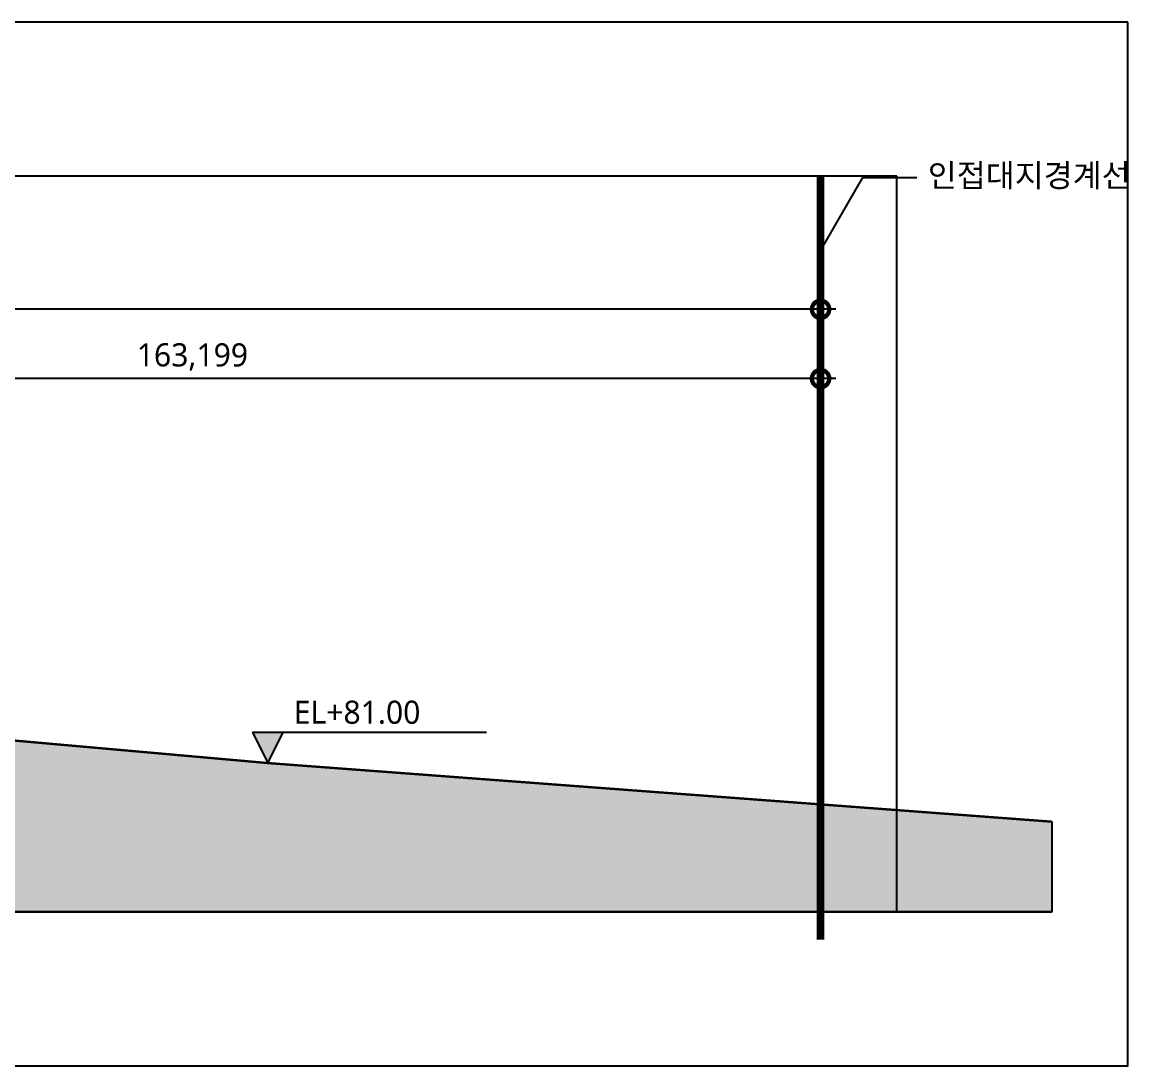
# Model space of a CAD drawing. Header units: millimetres. Extents: x 922366 to 1647943, y -534868 to 518781.
# Drawn here: x 1375115 to 1518763, y 383209 to 518781 of the extents above; entities that cross this region are included whole.
import ezdxf
from ezdxf.enums import TextEntityAlignment as Align

# ---------------------------------------------------------------- set-up
doc = ezdxf.new("R2010")
doc.units = ezdxf.units.MM
doc.linetypes.add('DASHDOT-GAUN', pattern=[10, 5, -2.5, 0, -2.5])
doc.layers.get('Defpoints').update_dxf_attribs({"color": 137})
for name, color, linetype in [('DIM', 7, 'Continuous'), ('ELE-5', 5, 'Continuous'), ('SYM-LEAD', 6, 'Continuous'), ('SYM-LEVEL', 7, 'Continuous'), ('TEXT', 3, 'Continuous')]:
    doc.layers.add(name, color=color, linetype=linetype)
doc.styles.add('$0$스타일1', font='malgun.ttf')
doc.styles.add('스타일1', font='malgun.ttf')
doc.dimstyles.new('CJA', dxfattribs={"dimscale": 300, "dimtxt": 2.7, "dimasz": 1, "dimexe": 2, "dimexo": 3, "dimgap": 1, "dimtad": 1, "dimdec": 0, "dimzin": 1, "dimdsep": 46, "dimlunit": 6, "dimtxsty": '$0$스타일1', "dimblk": 'CJDOT', "dimcen": 0.09, "dimdle": 1, "dimclrd": 256, "dimclre": 256, "dimclrt": 3, "dimadec": 0, "dimazin": 0, "dimtfac": 1, "dimtdec": 0, "dimtix": 1, "dimtmove": 2, "dimatfit": 3, "dimldrblk": 'CJDOT', "dimfxl": 1, "dimtolj": 1, "dimtzin": 1, "dimarcsym": 0})
doc.dimstyles.new('DIM-QD 1', dxfattribs={"dimtxt": 3, "dimasz": 1.5, "dimexe": 1, "dimexo": 0, "dimgap": 1, "dimtad": 1, "dimdec": 3, "dimdsep": 46, "dimlunit": 6, "dimtxsty": '$0$스타일1', "dimblk1": 'ARCHTICK', "dimblk2": 'ARCHTICK', "dimsah": 1, "dimcen": 0, "dimclrd": 256, "dimclre": 256, "dimclrt": 3, "dimazin": 2, "dimtfac": 1, "dimtdec": 3, "dimtix": 1, "dimtmove": 2, "dimatfit": 3, "dimldrblk": 'ARCHTICK', "dimfxl": 1, "dimtolj": 1, "dimtzin": 0, "dimarcsym": 0})

# ---------------------------------------------------------------- blocks, each defined once
blk = doc.blocks.new('LEVEL2')
at = {"layer": 'SYM-LEVEL'}
blk.add_hatch(color=6, dxfattribs=at).paths.add_polyline_path([(2, 4), (-2, 4), (0, 0)])
at = {"layer": 'SYM-LEVEL', "color": 6}
for p, q in [((-2, 4), (6.35, 4)), ((-2, 4), (0, 0)), ((0, 0), (2, 4)), ((5.68, 4), (28.41, 4))]:
    blk.add_line(p, q, dxfattribs=at)
at = {"layer": 'SYM-LEVEL', "color": 3, "style": '스타일1'}
for tag, p in [('1층-바닥마감', (3.37, 5.11)), ('EL-+100', (3.37, 0.07))]:
    blk.add_attdef(tag, p, '', height=3, dxfattribs=at)
blk = doc.blocks.new('_ARCHTICK')
at = {"color": 0, "linetype": 'ByBlock', "const_width": 0.15}
blk.add_lwpolyline([(-0.5, -0.5), (0.5, 0.5)], dxfattribs=at)
blk = doc.blocks.new('_DotSmall')
at = {"color": 0, "linetype": 'ByBlock', "const_width": 0.5}
blk.add_lwpolyline([(-0.0625, 0, 1), (0.0625, 0, 1)], format="xyb", close=True, dxfattribs=at)
blk = doc.blocks.new('*D573')
at = {"layer": 'Defpoints', "color": 0, "transparency": 16777216}
for p in [(1315639, 472481), (1315639, 454481), (1478838, 454481)]:
    blk.add_point(p, dxfattribs=at)
at = {"layer": 'DIM', "color": 7, "lineweight": -2, "transparency": 16777216}
for p, q in [((1315639, 457481), (1315639, 474481)), ((1478838, 457481), (1478838, 474481)), ((1480838, 472481), (1313639, 472481))]:
    blk.add_line(p, q, dxfattribs=at)
at = {"layer": 'DIM', "color": 7, "lineweight": -2, "transparency": 16777216, "xscale": 4500, "yscale": 4500, "zscale": 4500, "rotation": 180}
blk.add_blockref('_DotSmall', (1315639, 472481), dxfattribs=at)
at = {"layer": 'DIM', "color": 7, "lineweight": -2, "transparency": 16777216, "xscale": 4500, "yscale": 4500, "zscale": 4500}
blk.add_blockref('_DotSmall', (1478838, 472481), dxfattribs=at)
at = {"layer": 'DIM', "color": 3, "transparency": 16777216, "insert": (1397238, 475291), "char_height": 3000, "attachment_point": 5, "style": '스타일1'}
blk.add_mtext('\\A1;163,199', dxfattribs=at)
blk = doc.blocks.new('CJDOT')
blk.add_line((-2, 0), (2, 0))
at = {"const_width": 0.5}
blk.add_lwpolyline([(-0.25, 0, 1), (0.25, 0, 1)], format="xyb", close=True, dxfattribs=at)
blk = doc.blocks.new('*D574')
at = {"layer": 'Defpoints', "color": 0, "transparency": 16777216}
for p in [(962338, 481481), (962338, 454481), (1478838, 454481)]:
    blk.add_point(p, dxfattribs=at)
at = {"layer": 'DIM', "color": 7, "lineweight": -2, "transparency": 16777216}
for p, q in [((962338, 457481), (962338, 483481)), ((1478838, 457481), (1478838, 483481)), ((1480838, 481481), (960338, 481481))]:
    blk.add_line(p, q, dxfattribs=at)
at = {"layer": 'DIM', "color": 7, "lineweight": -2, "transparency": 16777216, "xscale": 4500, "yscale": 4500, "zscale": 4500, "rotation": 180}
blk.add_blockref('_DotSmall', (962338, 481481), dxfattribs=at)
at = {"layer": 'DIM', "color": 7, "lineweight": -2, "transparency": 16777216, "xscale": 4500, "yscale": 4500, "zscale": 4500}
blk.add_blockref('_DotSmall', (1478838, 481481), dxfattribs=at)
at = {"layer": 'DIM', "color": 3, "transparency": 16777216, "insert": (1220588, 484291), "char_height": 3000, "attachment_point": 5, "style": '스타일1'}
blk.add_mtext('\\A1;516,500', dxfattribs=at)

msp = doc.modelspace()

# ---------------------------------------------------------------- hatches: boundary and pattern name
h = msp.add_hatch(color=252)
h.dxf.hatch_style = 1
h.paths.add_polyline_path([(1150787.7, 431632.2), (1150187.7, 431632.2), (1150187.7, 431662.2), (1150187.7, 431692.2), (1150287.7, 432392.2), (1150862.7, 432392.2), (1150862.7, 433692.2), (1149457.7, 433692.2), (1149437.7, 433592.2), (1149437.7, 433392.2), (1150047.7, 433392.2), (1150047.7, 432892.2), (1150147.7, 432892.2), (1150147.7, 432722.2), (1147945.2, 432722.2), (1147945.2, 432892.2), (1148047.7, 433392.2), (1148687.7, 433392.2), (1148687.7, 435532.2), (1135937.7, 435532.2), (1135937.7, 433142.2), (1136062.7, 433142.2), (1136062.7, 432882.2), (1130087.7, 432882.2), (1130087.7, 433142.2), (1130187.7, 435532.2), (1120837.7, 435532.2), (1120837.7, 433642.2), (1120937.7, 433642.2), (1120937.7, 433472.2), (1119237.7, 433472.2), (1119237.7, 433642.2), (1119337.7, 434032.2), (1106687.7, 434032.2), (1106687.7, 433642.2), (1106787.7, 433642.2), (1106787.7, 433472.2), (1105587.7, 433472.2), (1105587.7, 433642.2), (1105617.7, 435542.2), (1101509.1, 435542.2), (1092876.6, 435842.2), (1070799.9, 435842.2), (1068255.3, 439542.2), (1050970.8, 439542.2), (1030382, 440742.2), (943237.3, 451125.2), (943237.3, 403208.9), (1508871.9, 403208.9), (1508871.9, 414928.3), (1407039.5, 422542.2), (1339451.6, 428542.2), (1315750.3, 428388.2), (1300400.2, 428977.2), (1283573.1, 429622.8), (1276737.7, 429885.1), (1240359.9, 431342.2), (1240359.9, 425638.4), (1174469.4, 425638.4), (1174469.4, 430111.5), (1165869.5, 430111.5), (1164987.7, 430111.5), (1164987.7, 431632.2), (1164387.7, 431632.2), (1164387.7, 431692.2), (1164487.7, 432392.2), (1165062.7, 432392.2), (1165062.7, 433542.2), (1152877.7, 433542.2), (1152877.7, 433692.2), (1151212.7, 433692.2), (1151212.7, 432392.2), (1151787.7, 432392.2), (1151787.7, 431692.2), (1151887.7, 431692.2), (1151887.7, 431632.2), (1151287.7, 431632.2), (1151287.7, 430296.1), (1150787.7, 430292.2)])

# ---------------------------------------------------------------- linework, layer by layer
at = {"const_width": 300}
msp.add_lwpolyline([(1508871.9, 414928.3), (1407094.1, 422536.1), (1339451.6, 428542.2), (1315750.3, 428388.2), (1315750.3, 428388.2)], dxfattribs=at)
at = {"layer": 'Defpoints'}
msp.add_line((1478837.9, 403208.9), (1508871.9, 403208.9), dxfattribs=at)
for points in [[(1518762.7, 518780.9), (943237.3, 518780.9), (943237.3, 383208.9), (1518762.7, 383208.9)], [(1488762.7, 498780.9), (962337.7, 498780.9), (962337.7, 403208.9), (1488762.7, 403208.9)]]:
    msp.add_lwpolyline(points, close=True, dxfattribs=at)
msp.add_lwpolyline([(1339451.6, 428542.2), (1407039.5, 422542.2), (1508871.9, 414928.3), (1508871.9, 403208.9), (943237.3, 403208.9)], dxfattribs=at)
at = {"layer": 'ELE-5', "color": 2, "linetype": 'DASHDOT-GAUN', "ltscale": 2000, "const_width": 1000}
msp.add_lwpolyline([(1478837.9, 498780.9), (1478837.9, 399605.5)], dxfattribs=at)

# ---------------------------------------------------------------- block references
at = {"layer": 'SYM-LEVEL'}
ref = msp.add_blockref('LEVEL2', (1407039.5, 422542.2), dxfattribs=dict(at, xscale=1000, yscale=1000, zscale=1000))
ref.add_attrib('1층-바닥마감', 'EL+81.00', (1410410.7, 427647.6), dxfattribs={"color": 3, "height": 3000, "style": '스타일1'})

# ---------------------------------------------------------------- texts
at = {"layer": 'TEXT', "style": '스타일1'}
msp.add_text('인접대지경계선', height=3000, dxfattribs=at).set_placement((1505946.5, 498868.6), align=Align.MIDDLE_CENTER)

# ---------------------------------------------------------------- dimensions: what is measured, and where the dimension line sits
at = {"layer": 'DIM'}
dim = msp.add_linear_dim(base=(962337.7, 481480.8), p1=(1478837.9, 454480.8), p2=(962337.7, 454480.8), dimstyle='CJA', override={"dimscale": 1000, "dimtxt": 3, "dimasz": 4.5, "dimlunit": 6, "dimtxsty": '스타일1', "dimblk1": 'DotSmall', "dimblk2": 'DotSmall', "dimsah": 1, "dimdle": 2, "dimclrd": 7, "dimclre": 7}, dxfattribs=at)
dim.commit()
dim.dimension.update_dxf_attribs({"geometry": '*D574', "text_midpoint": (1220587.8, 484290.6)})
dim = msp.add_linear_dim(base=(1315638.7, 472480.8), p1=(1478837.9, 454480.8), p2=(1315638.7, 454480.8), angle=0, dimstyle='CJA', override={"dimscale": 1000, "dimtxt": 3, "dimasz": 4.5, "dimlunit": 6, "dimtxsty": '스타일1', "dimblk1": 'DotSmall', "dimblk2": 'DotSmall', "dimsah": 1, "dimdle": 2, "dimclrd": 7, "dimclre": 7}, dxfattribs=at)
dim.commit()
dim.dimension.update_dxf_attribs({"geometry": '*D573', "text_midpoint": (1397238.3, 475290.6)})

# ---------------------------------------------------------------- leaders
at = {"layer": 'SYM-LEAD'}
msp.add_leader([(1478837.9, 489055.8), (1484337.9, 498582.1), (1491337.9, 498582.1)], dimstyle='DIM-QD 1', override={"dimscale": 100, "dimasz": 15, "dimtad": 0, "dimclrd": 6}, dxfattribs=at)

doc.saveas('drawing.dxf')
